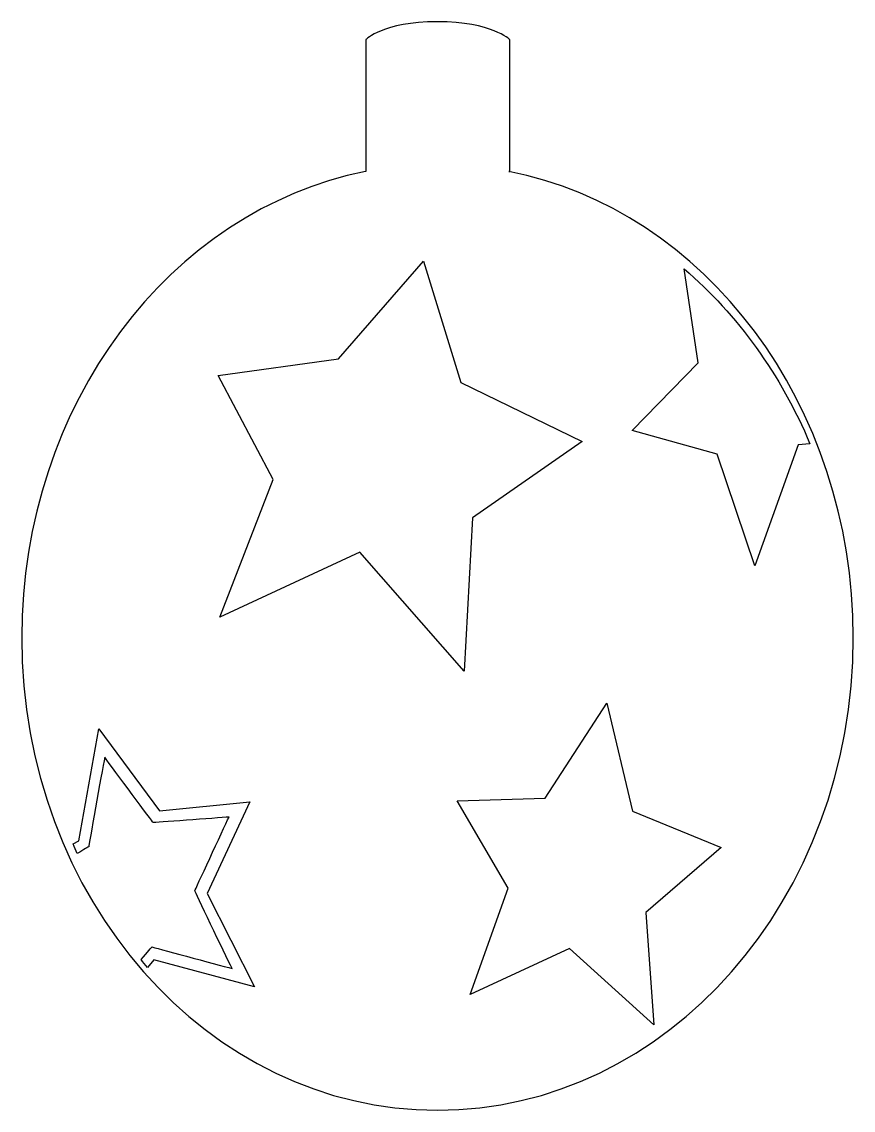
# Model space of a CAD drawing. Header units: centimetres. Extents: x -6.9 to 6.9, y -9 to 9.
import ezdxf

# ---------------------------------------------------------------- set-up
doc = ezdxf.new("R2010")
doc.units = ezdxf.units.CM
doc.header["$MEASUREMENT"] = 0
doc.layers.add('Camada 1', color=7, linetype='Continuous')

msp = doc.modelspace()

# ---------------------------------------------------------------- linework, layer by layer
at = {"layer": 'Camada 1'}
msp.add_open_spline([(1.18142, 6.54016), (4.42735, 5.90307), (6.89351, 2.68825), (6.89351, -1.18554), (6.89351, -1.18554), (6.89351, -5.51494), (3.80902, -9.02017), (-0.00108, -9.02017), (-0.00108, -9.02017), (-3.80471, -9.02017), (-6.89351, -5.51495), (-6.89351, -1.18554), (-6.89351, -1.18554), (-6.89351, 2.68254), (-4.43117, 5.89365), (-1.19621, 6.53736), (-1.19621, 6.53736), (-1.19621, 6.53736), (-1.18592, 6.53735), (-1.18592, 6.53735), (-1.18592, 6.53735), (-1.18592, 6.53735), (-1.18592, 8.72469), (-1.18592, 8.72469), (-1.18592, 8.72469), (-1.18592, 8.72469), (-0.91433, 9.02018), (-0.00109, 9.02018), (-0.00109, 9.02018), (0.90564, 9.02018), (1.1975, 8.72469), (1.1975, 8.72469), (1.1975, 8.72469), (1.1975, 8.72469), (1.1975, 6.54016), (1.1975, 6.54016), (1.1975, 6.54016), (1.1975, 6.54016), (1.18142, 6.54016), (1.18142, 6.54016)], degree=3, knots=[0, 0, 0, 0, 0.09090909, 0.09090909, 0.09090909, 0.09090909, 0.18181818, 0.18181818, 0.18181818, 0.18181818, 0.27272727, 0.27272727, 0.27272727, 0.27272727, 0.36363636, 0.36363636, 0.36363636, 0.36363636, 0.45454545, 0.45454545, 0.45454545, 0.45454545, 0.54545455, 0.54545455, 0.54545455, 0.54545455, 0.63636364, 0.63636364, 0.63636364, 0.63636364, 0.72727273, 0.72727273, 0.72727273, 0.72727273, 0.81818182, 0.81818182, 0.81818182, 0.81818182, 1, 1, 1, 1], dxfattribs=at)
at = {"layer": 'Camada 1', "color": 7}
for points, knots in [([(0.38926, 3.03953), (0.38926, 3.03953), (-0.23357, 5.05), (-0.23357, 5.05), (-0.23357, 5.05), (-0.23357, 5.05), (-1.63928, 3.43207), (-1.63928, 3.43207), (-1.63928, 3.43207), (-1.63928, 3.43207), (-3.6367, 3.15688), (-3.6367, 3.15688), (-3.6367, 3.15688), (-3.6367, 3.15688), (-2.72415, 1.43177), (-2.72415, 1.43177), (-2.72415, 1.43177), (-2.72415, 1.43177), (-3.60844, -0.84952), (-3.60844, -0.84952), (-3.60844, -0.84952), (-3.60844, -0.84952), (-1.28587, 0.23103), (-1.28587, 0.23103), (-1.28587, 0.23103), (-1.28587, 0.23103), (0.44212, -1.74175), (0.44212, -1.74175), (0.44212, -1.74175), (0.44212, -1.74175), (0.57827, 0.80026), (0.57827, 0.80026), (0.57827, 0.80026), (0.57827, 0.80026), (2.39969, 2.06476), (2.39969, 2.06476), (2.39969, 2.06476), (2.39969, 2.06476), (0.38926, 3.03953), (0.38926, 3.03953)], [0, 0, 0, 0, 0.09090909, 0.09090909, 0.09090909, 0.09090909, 0.18181818, 0.18181818, 0.18181818, 0.18181818, 0.27272727, 0.27272727, 0.27272727, 0.27272727, 0.36363636, 0.36363636, 0.36363636, 0.36363636, 0.45454545, 0.45454545, 0.45454545, 0.45454545, 0.54545455, 0.54545455, 0.54545455, 0.54545455, 0.63636364, 0.63636364, 0.63636364, 0.63636364, 0.72727273, 0.72727273, 0.72727273, 0.72727273, 0.81818182, 0.81818182, 0.81818182, 0.81818182, 1, 1, 1, 1]), ([(3.22599, 2.24785), (3.22599, 2.24785), (4.63894, 1.85097), (4.63894, 1.85097), (4.63894, 1.85097), (4.63894, 1.85097), (5.26177, 0.00129), (5.26177, 0.00129), (5.26177, 0.00129), (5.26177, 0.00129), (5.98091, 2.00739), (5.98091, 2.00739), (5.98091, 2.00739), (5.98091, 2.00739), (6.17652, 2.02477), (6.17652, 2.02477), (6.17652, 2.02477), (5.69273, 3.17192), (4.9779, 4.16557), (4.08856, 4.9231), (4.08856, 4.9231), (4.08856, 4.9231), (4.32465, 3.36748), (4.32465, 3.36748), (4.32465, 3.36748), (4.32465, 3.36748), (3.22599, 2.24785), (3.22599, 2.24785)], [0, 0, 0, 0, 0.125, 0.125, 0.125, 0.125, 0.25, 0.25, 0.25, 0.25, 0.375, 0.375, 0.375, 0.375, 0.5, 0.5, 0.5, 0.5, 0.625, 0.625, 0.625, 0.625, 0.75, 0.75, 0.75, 0.75, 1, 1, 1, 1]), ([(3.23255, -4.06217), (3.23255, -4.06217), (2.80816, -2.27333), (2.80816, -2.27333), (2.80816, -2.27333), (2.80816, -2.27333), (1.78337, -3.85069), (1.78337, -3.85069), (1.78337, -3.85069), (1.78337, -3.85069), (0.32697, -3.89125), (0.32697, -3.89125), (0.32697, -3.89125), (0.32697, -3.89125), (1.17142, -5.33823), (1.17142, -5.33823), (1.17142, -5.33823), (1.17142, -5.33823), (0.54208, -7.1039), (0.54208, -7.1039), (0.54208, -7.1039), (0.54208, -7.1039), (2.18752, -6.3391), (2.18752, -6.3391), (2.18752, -6.3391), (2.18752, -6.3391), (3.5896, -7.60505), (3.5896, -7.60505), (3.5896, -7.60505), (3.5896, -7.60505), (3.45199, -5.74379), (3.45199, -5.74379), (3.45199, -5.74379), (3.45199, -5.74379), (4.70273, -4.66759), (4.70273, -4.66759), (4.70273, -4.66759), (4.70273, -4.66759), (3.23255, -4.06217), (3.23255, -4.06217)], [0, 0, 0, 0, 0.09090909, 0.09090909, 0.09090909, 0.09090909, 0.18181818, 0.18181818, 0.18181818, 0.18181818, 0.27272727, 0.27272727, 0.27272727, 0.27272727, 0.36363636, 0.36363636, 0.36363636, 0.36363636, 0.45454545, 0.45454545, 0.45454545, 0.45454545, 0.54545455, 0.54545455, 0.54545455, 0.54545455, 0.63636364, 0.63636364, 0.63636364, 0.63636364, 0.72727273, 0.72727273, 0.72727273, 0.72727273, 0.81818182, 0.81818182, 0.81818182, 0.81818182, 1, 1, 1, 1]), ([(-3.03408, -6.97733), (-3.03408, -6.97733), (-3.82132, -5.42751), (-3.82132, -5.42751), (-3.82132, -5.42751), (-3.82132, -5.42751), (-3.11012, -3.90809), (-3.11012, -3.90809), (-3.11012, -3.90809), (-3.11012, -3.90809), (-4.60711, -4.06017), (-4.60711, -4.06017), (-4.60711, -4.06017), (-4.60711, -4.06017), (-5.61668, -2.70011), (-5.61668, -2.70011), (-5.61668, -2.70011), (-5.61668, -2.70011), (-5.94548, -4.55267), (-5.94548, -4.55267), (-5.94548, -4.55267), (-5.94548, -4.55267), (-6.04324, -4.60625), (-6.04324, -4.60625), (-6.04324, -4.60625), (-6.01935, -4.65983), (-5.99472, -4.71343), (-5.97299, -4.76558), (-5.97299, -4.76558), (-5.85856, -4.70039), (-5.78326, -4.65258), (-5.78326, -4.65258), (-5.78326, -4.65258), (-5.78326, -4.65258), (-5.56818, -3.42864), (-5.5182, -3.17083), (-5.5182, -3.17083), (-5.37191, -3.37072), (-4.71649, -4.25282), (-4.71649, -4.25282), (-4.71649, -4.25282), (-4.71649, -4.25282), (-3.66273, -4.17895), (-3.45705, -4.16157), (-3.45705, -4.16157), (-3.55555, -4.37017), (-4.02413, -5.38117), (-4.02413, -5.38117), (-4.02413, -5.38117), (-4.02413, -5.38117), (-3.53021, -6.42551), (-3.4071, -6.67173), (-3.4071, -6.67173), (-3.65335, -6.60508), (-4.73388, -6.31399), (-4.73388, -6.31399), (-4.73388, -6.31399), (-4.73388, -6.31399), (-4.80847, -6.39942), (-4.91568, -6.52256), (-4.91568, -6.52256), (-4.88163, -6.56892), (-4.84469, -6.60802), (-4.8085, -6.6558), (-4.8085, -6.6558), (-4.8085, -6.6558), (-4.70349, -6.52544), (-4.70349, -6.52544), (-4.70349, -6.52544), (-4.70349, -6.52544), (-3.03408, -6.97733), (-3.03408, -6.97733)], [0, 0, 0, 0, 0.05263158, 0.05263158, 0.05263158, 0.05263158, 0.10526316, 0.10526316, 0.10526316, 0.10526316, 0.15789474, 0.15789474, 0.15789474, 0.15789474, 0.21052632, 0.21052632, 0.21052632, 0.21052632, 0.26315789, 0.26315789, 0.26315789, 0.26315789, 0.31578947, 0.31578947, 0.31578947, 0.31578947, 0.36842105, 0.36842105, 0.36842105, 0.36842105, 0.42105263, 0.42105263, 0.42105263, 0.42105263, 0.47368421, 0.47368421, 0.47368421, 0.47368421, 0.52631579, 0.52631579, 0.52631579, 0.52631579, 0.57894737, 0.57894737, 0.57894737, 0.57894737, 0.63157895, 0.63157895, 0.63157895, 0.63157895, 0.68421053, 0.68421053, 0.68421053, 0.68421053, 0.73684211, 0.73684211, 0.73684211, 0.73684211, 0.78947368, 0.78947368, 0.78947368, 0.78947368, 0.84210526, 0.84210526, 0.84210526, 0.84210526, 0.89473684, 0.89473684, 0.89473684, 0.89473684, 1, 1, 1, 1])]:
    msp.add_open_spline(points, degree=3, knots=knots, dxfattribs=at)

doc.saveas('drawing.dxf')
